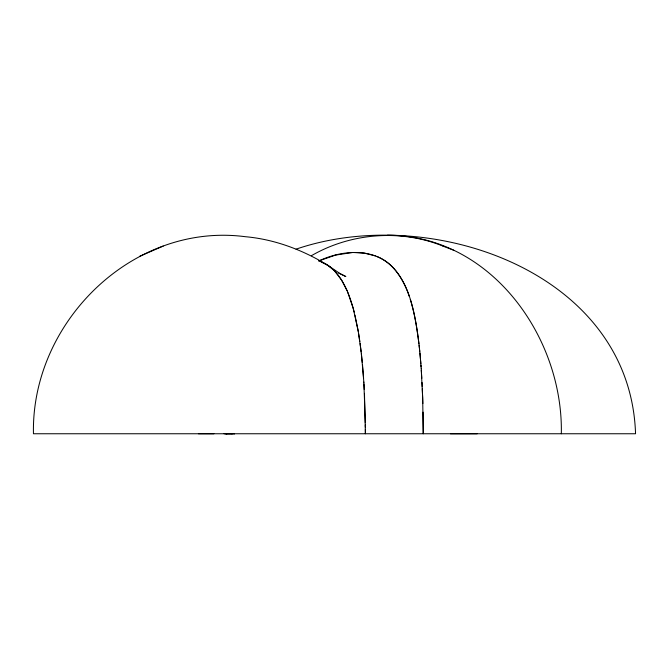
<?xml version="1.0" encoding="UTF-8"?>
<svg xmlns="http://www.w3.org/2000/svg" width="669" height="669" viewBox="0 0 669 669"><rect width="100%" height="100%" fill="white"/><g stroke="black" fill="none" stroke-linecap="round" stroke-linejoin="round"><path stroke-width="1" d="M354.202 312.08C350.999 299.796 346.835 287.503 339.526 276.999C336.448 272.659 332.761 268.712 328.379 265.668C303.316 250.106 274.808 239.293 245.314 236.701C132.512 221.966 31.1 322.491 33.45 433.755L635.55 433.755C630.231 271.831 430.543 203.167 296.049 249.169M311.386 255.709C350.74 232.929 400.748 228.949 442.953 246.083M163.211 246.083L139.662 256.294M319.849 260.534L335.579 255.098L352.019 252.556M319.146 260.843C342.737 249.529 376.062 247.379 394.576 269.264M353.441 252.506L364.329 253.099L375.359 255.893M226.515 433.763L226.916 433.755M233.999 433.763L234.484 433.763L231.499 433.763M198.409 433.755L213.896 433.763M225.319 433.755L226.289 433.755M226.44 433.755L232.896 433.763M450.446 433.771L477.189 433.755M224.056 433.755L231.332 433.763M387.393 235.229C490.553 234.97 563.331 336.967 561.324 433.755M318.528 260.902L319.581 261.245M442.861 246.083L453.783 250.265M320.627 261.612L326.531 264.481L340.103 273.629L345.84 276.54L338.263 272.868M376.496 256.336C393.589 262.992 403.917 279.818 409.353 296.543M321.337 261.888L327.902 265.35L333.99 270.368M334.726 271.121L341.633 280.177L347.102 290.739M395.095 269.858C411.895 290.463 415.441 318.243 418.936 343.724M347.671 292.077L353.265 308.526L358.308 331.623M410.289 299.403C416.678 320.267 419.078 342.093 420.851 363.76M354.946 315.082L358.174 330.837L361.193 351.869M358.634 333.58L359.855 341.533M360.139 343.565L362.314 362.556M419.112 345.263L419.455 348.357M361.427 353.985L363.869 382.442M419.614 349.92L419.772 351.493M419.931 353.073L420.483 359.236M362.514 364.73L363.593 378.328M420.609 360.742L421.169 368.159M420.968 365.274L421.077 366.804M421.186 368.335L422.674 397.829L423.251 433.755L423.051 412.146M421.311 370.174L421.445 372.207M363.844 382.058L365.324 422.749M421.57 374.247L421.813 378.353M363.953 383.931L364.271 389.567M422.03 382.484L422.231 386.657M364.463 393.355L365.391 433.755L365.374 429.347M422.323 388.748L422.85 403.566M365.341 424.949L365.366 427.148"/></g></svg>
